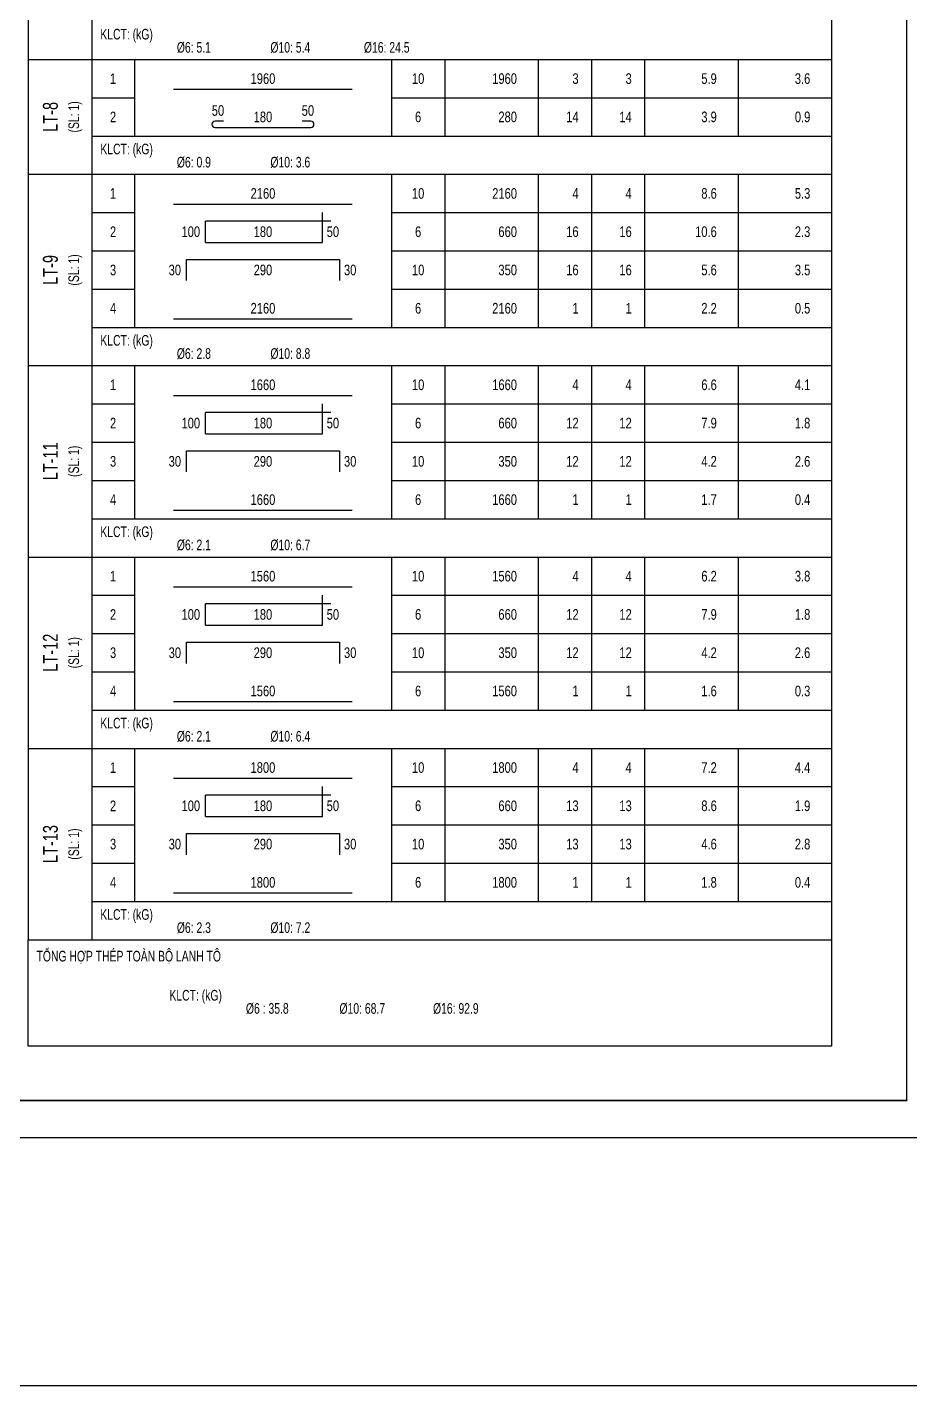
# Model space of a CAD drawing. Extents: x -1855204 to -1466800, y -1308584 to -996495.
# Drawn here: x -1713454 to -1696845, y -1308584 to -1283024 of the extents above; entities that cross this region are included whole.
import ezdxf
from ezdxf.enums import TextEntityAlignment as Align

# ---------------------------------------------------------------- set-up
doc = ezdxf.new("R2010")
doc.units = 0
doc.header["$LTSCALE"] = 150
doc.layers.get('Defpoints').update_dxf_attribs({"lineweight": 18})
for name, color, linetype, lineweight in [('05.Text', 253, 'Continuous', 18), ('11.Khung bo', 32, 'Continuous', 50), ('12.Khung', 36, 'Continuous', 25), ('KCVN-THAY', 7, 'Continuous', 25), ('LS-THAY', 7, 'Continuous', 20)]:
    doc.layers.add(name, color=color, linetype=linetype, lineweight=lineweight)
for name, color, linetype in [('STEEL', 4, 'Continuous'), ('TEXT_SLCK', 3, 'Continuous'), ('TEXT_TCK', 3, 'Continuous'), ('TEXT_THCT', 2, 'Continuous'), ('TEXT_TK', 2, 'Continuous'), ('THONGKE', 5, 'Continuous')]:
    doc.layers.add(name, color=color, linetype=linetype)
doc.styles.add('SMTEXT', font='arial.ttf', dxfattribs={"width": 0.7})

# ---------------------------------------------------------------- blocks, each defined once
blk = doc.blocks.new('*U4')
at = {"layer": 'KCVN-THAY', "color": 140}
blk.add_lwpolyline([(214871.76, 86966.68), (215381.8, 86966.68), (215381.8, 86579.68), (214871.76, 86579.68)], close=True, dxfattribs=at)
blk = doc.blocks.new('100')
at = {"layer": '11.Khung bo', "const_width": 26.7}
blk.add_lwpolyline([(1860913, -945240), (1860913, -916940), (1896063, -916940), (1896063, -945240)], close=True, dxfattribs=at)
at = {"layer": '12.Khung', "color": 1}
blk.add_lwpolyline([(1901579, -945940), (1901579, -916240), (1859580, -916240), (1859580, -945940)], close=True, dxfattribs=at)
blk = doc.blocks.new('TK_2')
at = {"layer": 'STEEL'}
blk.add_line((19.25, 2), (61.25, 2), dxfattribs=at)
at = {"layer": 'TEXT_TK', "style": 'SMTEXT', "width": 0.75}
for tag, p in [('SH', (5, 4.5)), ('L2', (40.25, 4.5)), ('DK', (76.75, 4.5))]:
    blk.add_attdef(tag, text='', height=2.5, dxfattribs=at).set_placement(p, align=Align.MIDDLE)
for tag, p in [('DAI', (100, 4.5)), ('SL1', (114.5, 4.5)), ('SLA', (127, 4.5)), ('DT', (147, 4.5)), ('TL', (169, 4.5))]:
    blk.add_attdef(tag, text='', height=2.5, dxfattribs=at).set_placement(p, align=Align.MIDDLE_RIGHT)
blk = doc.blocks.new('TK_4')
at = {"layer": 'STEEL'}
for p, q in [((31, 3.5), (29, 3.5)), ((51.5, 3.5), (49.5, 3.5)), ((29, 2), (51.5, 2))]:
    blk.add_line(p, q, dxfattribs=at)
for centre, start, end in [((29, 2.75), 90, 270), ((51.5, 2.75), 270, 90)]:
    blk.add_arc(centre, 0.75, start, end, dxfattribs=at)
at = {"layer": 'TEXT_TK', "style": 'SMTEXT', "width": 0.75}
for tag, p in [('M', (29.67, 6)), ('M', (50.83, 6)), ('SH', (5, 4.5)), ('L2', (40.25, 4.5)), ('DK', (76.75, 4.5))]:
    blk.add_attdef(tag, text='', height=2.5, dxfattribs=at).set_placement(p, align=Align.MIDDLE)
for tag, p in [('DAI', (100, 4.5)), ('SL1', (114.5, 4.5)), ('SLA', (127, 4.5)), ('DT', (147, 4.5)), ('TL', (169, 4.5))]:
    blk.add_attdef(tag, text='', height=2.5, dxfattribs=at).set_placement(p, align=Align.MIDDLE_RIGHT)
blk = doc.blocks.new('TK_14')
at = {"layer": 'STEEL'}
for p, q in [((56.25, 7), (26.75, 7)), ((26.75, 2), (26.75, 7)), ((54.25, 2), (54.25, 9)), ((26.75, 2), (54.25, 2))]:
    blk.add_line(p, q, dxfattribs=at)
at = {"layer": 'TEXT_TK', "style": 'SMTEXT', "width": 0.75}
for tag, p in [('SH', (5, 4.5)), ('L2', (40.25, 4.5)), ('DK', (76.75, 4.5))]:
    blk.add_attdef(tag, text='', height=2.5, dxfattribs=at).set_placement(p, align=Align.MIDDLE)
for tag, p in [('L1', (25.47, 4.5)), ('DAI', (100, 4.5)), ('SL1', (114.5, 4.5)), ('SLA', (127, 4.5)), ('DT', (147, 4.5)), ('TL', (169, 4.5))]:
    blk.add_attdef(tag, text='', height=2.5, dxfattribs=at).set_placement(p, align=Align.MIDDLE_RIGHT)
blk.add_attdef('M', text='', height=2.5, dxfattribs=at).set_placement((55.25, 4.5), align=Align.MIDDLE_LEFT)
blk = doc.blocks.new('TK_9')
at = {"layer": 'STEEL'}
for p, q in [((22.25, 7), (58.25, 7)), ((22.25, 2), (22.25, 7)), ((58.25, 7), (58.25, 2))]:
    blk.add_line(p, q, dxfattribs=at)
at = {"layer": 'TEXT_TK', "style": 'SMTEXT', "width": 0.75}
for tag, p in [('SH', (5, 4.5)), ('L2', (40.25, 4.5)), ('DK', (76.75, 4.5))]:
    blk.add_attdef(tag, text='', height=2.5, dxfattribs=at).set_placement(p, align=Align.MIDDLE)
for tag, p in [('L1', (20.98, 4.5)), ('DAI', (100, 4.5)), ('SL1', (114.5, 4.5)), ('SLA', (127, 4.5)), ('DT', (147, 4.5)), ('TL', (169, 4.5))]:
    blk.add_attdef(tag, text='', height=2.5, dxfattribs=at).set_placement(p, align=Align.MIDDLE_RIGHT)
blk.add_attdef('L3', text='', height=2.5, dxfattribs=at).set_placement((59.31, 4.5), align=Align.MIDDLE_LEFT)

msp = doc.modelspace()

# ---------------------------------------------------------------- linework, layer by layer
at = {"layer": 'LS-THAY', "color": 140}
msp.add_lwpolyline([(-1855203.1, -1269883.3), (-1466800.1, -1269882.8), (-1466800.1, -1308583.6), (-1855203.1, -1308583.6)], close=True, dxfattribs=at)
at = {"layer": 'TEXT_TK'}
for p, q in [((-1713437.8, -1280032.1), (-1713437.8, -1300192.1)), ((-1712237.8, -1280032.1), (-1712237.8, -1300192.1)), ((-1698317.8, -1280032.1), (-1698317.8, -1300192.1)), ((-1713437.8, -1283632.1), (-1698317.8, -1283632.1)), ((-1711437.8, -1283632.1), (-1711437.8, -1285072.1)), ((-1706597.8, -1283632.1), (-1706597.8, -1285072.1)), ((-1705597.8, -1283632.1), (-1705597.8, -1285072.1)), ((-1703837.8, -1283632.1), (-1703837.8, -1285072.1)), ((-1702837.8, -1283632.1), (-1702837.8, -1285072.1)), ((-1701837.8, -1283632.1), (-1701837.8, -1285072.1)), ((-1700077.8, -1283632.1), (-1700077.8, -1285072.1)), ((-1713437.8, -1285792.1), (-1698317.8, -1285792.1)), ((-1711437.8, -1285792.1), (-1711437.8, -1288672.1)), ((-1706597.8, -1285792.1), (-1706597.8, -1288672.1)), ((-1705597.8, -1285792.1), (-1705597.8, -1288672.1)), ((-1703837.8, -1285792.1), (-1703837.8, -1288672.1)), ((-1702837.8, -1285792.1), (-1702837.8, -1288672.1)), ((-1701837.8, -1285792.1), (-1701837.8, -1288672.1)), ((-1700077.8, -1285792.1), (-1700077.8, -1288672.1)), ((-1713437.8, -1289392.1), (-1698317.8, -1289392.1)), ((-1711437.8, -1289392.1), (-1711437.8, -1292272.1)), ((-1706597.8, -1289392.1), (-1706597.8, -1292272.1)), ((-1705597.8, -1289392.1), (-1705597.8, -1292272.1)), ((-1703837.8, -1289392.1), (-1703837.8, -1292272.1)), ((-1702837.8, -1289392.1), (-1702837.8, -1292272.1)), ((-1701837.8, -1289392.1), (-1701837.8, -1292272.1)), ((-1700077.8, -1289392.1), (-1700077.8, -1292272.1)), ((-1713437.8, -1292992.1), (-1698317.8, -1292992.1)), ((-1711437.8, -1292992.1), (-1711437.8, -1295872.1)), ((-1706597.8, -1292992.1), (-1706597.8, -1295872.1)), ((-1705597.8, -1292992.1), (-1705597.8, -1295872.1)), ((-1703837.8, -1292992.1), (-1703837.8, -1295872.1)), ((-1702837.8, -1292992.1), (-1702837.8, -1295872.1)), ((-1701837.8, -1292992.1), (-1701837.8, -1295872.1)), ((-1700077.8, -1292992.1), (-1700077.8, -1295872.1)), ((-1713437.8, -1296592.1), (-1698317.8, -1296592.1)), ((-1711437.8, -1296592.1), (-1711437.8, -1299472.1)), ((-1706597.8, -1296592.1), (-1706597.8, -1299472.1)), ((-1705597.8, -1296592.1), (-1705597.8, -1299472.1)), ((-1703837.8, -1296592.1), (-1703837.8, -1299472.1)), ((-1702837.8, -1296592.1), (-1702837.8, -1299472.1)), ((-1701837.8, -1296592.1), (-1701837.8, -1299472.1)), ((-1700077.8, -1296592.1), (-1700077.8, -1299472.1)), ((-1713437.8, -1300192.1), (-1698317.8, -1300192.1))]:
    msp.add_line(p, q, dxfattribs=at)
at = {"layer": 'TEXT_TK', "ltscale": 3}
msp.add_lwpolyline([(-1713437.8, -1300192.1), (-1698317.8, -1300192.1), (-1698317.8, -1302191.6), (-1713437.8, -1302191.6)], close=True, dxfattribs=at)
at = {"layer": 'THONGKE'}
for p, q in [((-1712237.8, -1284352.1), (-1711437.8, -1284352.1)), ((-1706597.8, -1284352.1), (-1698317.8, -1284352.1)), ((-1712237.8, -1285072.1), (-1698317.8, -1285072.1)), ((-1712237.8, -1286512.1), (-1711437.8, -1286512.1)), ((-1706597.8, -1286512.1), (-1698317.8, -1286512.1)), ((-1712237.8, -1287232.1), (-1711437.8, -1287232.1)), ((-1706597.8, -1287232.1), (-1698317.8, -1287232.1)), ((-1712237.8, -1287952.1), (-1711437.8, -1287952.1)), ((-1706597.8, -1287952.1), (-1698317.8, -1287952.1)), ((-1712237.8, -1288672.1), (-1698317.8, -1288672.1)), ((-1712237.8, -1290112.1), (-1711437.8, -1290112.1)), ((-1706597.8, -1290112.1), (-1698317.8, -1290112.1)), ((-1712237.8, -1290832.1), (-1711437.8, -1290832.1)), ((-1706597.8, -1290832.1), (-1698317.8, -1290832.1)), ((-1712237.8, -1291552.1), (-1711437.8, -1291552.1)), ((-1706597.8, -1291552.1), (-1698317.8, -1291552.1)), ((-1712237.8, -1292272.1), (-1698317.8, -1292272.1)), ((-1712237.8, -1293712.1), (-1711437.8, -1293712.1)), ((-1706597.8, -1293712.1), (-1698317.8, -1293712.1)), ((-1712237.8, -1294432.1), (-1711437.8, -1294432.1)), ((-1706597.8, -1294432.1), (-1698317.8, -1294432.1)), ((-1712237.8, -1295152.1), (-1711437.8, -1295152.1)), ((-1706597.8, -1295152.1), (-1698317.8, -1295152.1)), ((-1712237.8, -1295872.1), (-1698317.8, -1295872.1)), ((-1712237.8, -1297312.1), (-1711437.8, -1297312.1)), ((-1706597.8, -1297312.1), (-1698317.8, -1297312.1)), ((-1712237.8, -1298032.1), (-1711437.8, -1298032.1)), ((-1706597.8, -1298032.1), (-1698317.8, -1298032.1)), ((-1712237.8, -1298752.1), (-1711437.8, -1298752.1)), ((-1706597.8, -1298752.1), (-1698317.8, -1298752.1)), ((-1712237.8, -1299472.1), (-1698317.8, -1299472.1))]:
    msp.add_line(p, q, dxfattribs=at)

# ---------------------------------------------------------------- block references
at = {"layer": '05.Text', "xscale": 0.991454545641318, "yscale": 0.991454545641318, "zscale": 0.9914545456793755}
msp.add_blockref('100', (-3576766.9, -366053.4), dxfattribs=at)
at = {"layer": 'Defpoints', "xscale": 100, "yscale": 100, "zscale": 100}
msp.add_blockref('*U4', (-23224545.7, -9966551.1), dxfattribs=at)
at = {"layer": 'TEXT_TK', "xscale": 80, "yscale": 80, "zscale": 80}
for name, p, values in [('TK_2', (-1712237.8, -1284352.1), {'L2': '1960', 'TL': '3.6', 'DT': '5.9', 'SLA': '3', 'SL1': '3', 'DAI': '1960', 'DK': '10', 'SH': '1'}), ('TK_2', (-1712237.8, -1286512.1), {'L2': '2160', 'TL': '5.3', 'DT': '8.6', 'SLA': '4', 'SL1': '4', 'DAI': '2160', 'DK': '10', 'SH': '1'}), ('TK_14', (-1712237.8, -1287232.1), {'SH': '2', 'L1': '100', 'L2': '180', 'M': '50', 'DK': '6', 'DAI': '660', 'SL1': '16', 'SLA': '16', 'DT': '10.6', 'TL': '2.3'}), ('TK_9', (-1712237.8, -1287952.1), {'SH': '3', 'L1': '30', 'L2': '290', 'L3': '30', 'DK': '10', 'DAI': '350', 'SL1': '16', 'SLA': '16', 'DT': '5.6', 'TL': '3.5'}), ('TK_2', (-1712237.8, -1288672.1), {'L2': '2160', 'TL': '0.5', 'DT': '2.2', 'SLA': '1', 'SL1': '1', 'DAI': '2160', 'DK': '6', 'SH': '4'}), ('TK_2', (-1712237.8, -1290112.1), {'L2': '1660', 'TL': '4.1', 'DT': '6.6', 'SLA': '4', 'SL1': '4', 'DAI': '1660', 'DK': '10', 'SH': '1'}), ('TK_14', (-1712237.8, -1290832.1), {'SH': '2', 'L1': '100', 'L2': '180', 'M': '50', 'DK': '6', 'DAI': '660', 'SL1': '12', 'SLA': '12', 'DT': '7.9', 'TL': '1.8'}), ('TK_9', (-1712237.8, -1291552.1), {'SH': '3', 'L1': '30', 'L2': '290', 'L3': '30', 'DK': '10', 'DAI': '350', 'SL1': '12', 'SLA': '12', 'DT': '4.2', 'TL': '2.6'}), ('TK_2', (-1712237.8, -1292272.1), {'L2': '1660', 'TL': '0.4', 'DT': '1.7', 'SLA': '1', 'SL1': '1', 'DAI': '1660', 'DK': '6', 'SH': '4'}), ('TK_2', (-1712237.8, -1293712.1), {'L2': '1560', 'TL': '3.8', 'DT': '6.2', 'SLA': '4', 'SL1': '4', 'DAI': '1560', 'DK': '10', 'SH': '1'}), ('TK_14', (-1712237.8, -1294432.1), {'SH': '2', 'L1': '100', 'L2': '180', 'M': '50', 'DK': '6', 'DAI': '660', 'SL1': '12', 'SLA': '12', 'DT': '7.9', 'TL': '1.8'}), ('TK_9', (-1712237.8, -1295152.1), {'SH': '3', 'L1': '30', 'L2': '290', 'L3': '30', 'DK': '10', 'DAI': '350', 'SL1': '12', 'SLA': '12', 'DT': '4.2', 'TL': '2.6'}), ('TK_2', (-1712237.8, -1295872.1), {'L2': '1560', 'TL': '0.3', 'DT': '1.6', 'SLA': '1', 'SL1': '1', 'DAI': '1560', 'DK': '6', 'SH': '4'}), ('TK_2', (-1712237.8, -1297312.1), {'L2': '1800', 'TL': '4.4', 'DT': '7.2', 'SLA': '4', 'SL1': '4', 'DAI': '1800', 'DK': '10', 'SH': '1'}), ('TK_14', (-1712237.8, -1298032.1), {'SH': '2', 'L1': '100', 'L2': '180', 'M': '50', 'DK': '6', 'DAI': '660', 'SL1': '13', 'SLA': '13', 'DT': '8.6', 'TL': '1.9'}), ('TK_9', (-1712237.8, -1298752.1), {'SH': '3', 'L1': '30', 'L2': '290', 'L3': '30', 'DK': '10', 'DAI': '350', 'SL1': '13', 'SLA': '13', 'DT': '4.6', 'TL': '2.8'}), ('TK_2', (-1712237.8, -1299472.1), {'L2': '1800', 'TL': '0.4', 'DT': '1.8', 'SLA': '1', 'SL1': '1', 'DAI': '1800', 'DK': '6', 'SH': '4'})]:
    msp.add_blockref(name, p, dxfattribs=at).add_auto_attribs(values)
at = {"layer": 'TEXT_TK'}
ref = msp.add_blockref('TK_4', (-1712237.8, -1285072.1), dxfattribs=dict(at, xscale=80, yscale=80, zscale=80))
ref.add_attrib('SH', '2', dxfattribs={"height": 200, "style": 'SMTEXT', "width": 0.75}).set_placement((-1711837.9, -1284712.1), align=Align.MIDDLE)
ref.add_attrib('M', '50', dxfattribs={"height": 200, "style": 'SMTEXT', "width": 0.75}).set_placement((-1709863.8, -1284592), align=Align.MIDDLE)
ref.add_attrib('M', '50', dxfattribs={"height": 200, "style": 'SMTEXT', "width": 0.75}).set_placement((-1708171.8, -1284592), align=Align.MIDDLE)
ref.add_attrib('L2', '180', dxfattribs={"height": 200, "style": 'SMTEXT', "width": 0.75}).set_placement((-1709017.8, -1284712), align=Align.MIDDLE)
ref.add_attrib('DK', '6', dxfattribs={"height": 200, "style": 'SMTEXT', "width": 0.75}).set_placement((-1706097.8, -1284712.1), align=Align.MIDDLE)
ref.add_attrib('SL1', '14', dxfattribs={"height": 200, "style": 'SMTEXT', "width": 0.75}).set_placement((-1703077.8, -1284712), align=Align.MIDDLE_RIGHT)
ref.add_attrib('DAI', '280', dxfattribs={"height": 200, "style": 'SMTEXT', "width": 0.75}).set_placement((-1704237.8, -1284712), align=Align.MIDDLE_RIGHT)
ref.add_attrib('DT', '3.9', dxfattribs={"height": 200, "style": 'SMTEXT', "width": 0.75}).set_placement((-1700477.8, -1284712), align=Align.MIDDLE_RIGHT)
ref.add_attrib('SLA', '14', dxfattribs={"height": 200, "style": 'SMTEXT', "width": 0.75}).set_placement((-1702077.8, -1284712), align=Align.MIDDLE_RIGHT)
ref.add_attrib('TL', '0.9', dxfattribs={"height": 200, "style": 'SMTEXT', "width": 0.75}).set_placement((-1698717.8, -1284712), align=Align.MIDDLE_RIGHT)

# ---------------------------------------------------------------- texts
at = {"layer": 'TEXT_SLCK', "style": 'SMTEXT', "width": 0.7}
for p in [(-1712477.8, -1284712.1), (-1712477.8, -1287592.1), (-1712477.8, -1291192.1), (-1712477.8, -1294792.1), (-1712477.8, -1298392.1)]:
    msp.add_text('(SL: 1)', height=200, rotation=90, dxfattribs=at).set_placement(p, align=Align.CENTER)
at = {"layer": 'TEXT_TCK', "style": 'SMTEXT', "width": 0.7}
for s, p in [('LT-8', (-1712877.8, -1284712.1)), ('LT-9', (-1712877.8, -1287592.1)), ('LT-11', (-1712877.8, -1291192.1)), ('LT-12', (-1712877.8, -1294792.1)), ('LT-13', (-1712877.8, -1298392.1))]:
    msp.add_text(s, height=280, rotation=90, dxfattribs=at).set_placement(p, align=Align.CENTER)
at = {"layer": 'TEXT_THCT', "style": 'SMTEXT', "width": 0.7}
for s, p in [('KLCT: (kG)', (-1712077.8, -1283256.1)), ('%%c6: 5.1', (-1710637.8, -1283504.1)), ('%%c10: 5.4', (-1708877.8, -1283504.1)), ('%%c16: 24.5', (-1707117.8, -1283504.1)), ('KLCT: (kG)', (-1712077.8, -1285416.1)), ('%%c6: 0.9', (-1710637.8, -1285664.1)), ('%%c10: 3.6', (-1708877.8, -1285664.1)), ('KLCT: (kG)', (-1712077.8, -1289016.1)), ('%%c6: 2.8', (-1710637.8, -1289264.1)), ('%%c10: 8.8', (-1708877.8, -1289264.1)), ('KLCT: (kG)', (-1712077.8, -1292616.1)), ('%%c6: 2.1', (-1710637.8, -1292864.1)), ('%%c10: 6.7', (-1708877.8, -1292864.1)), ('KLCT: (kG)', (-1712077.8, -1296216.1)), ('%%c6: 2.1', (-1710637.8, -1296464.1)), ('%%c10: 6.4', (-1708877.8, -1296464.1)), ('KLCT: (kG)', (-1712077.8, -1299816.1)), ('%%c6: 2.3', (-1710637.8, -1300064.1)), ('%%c10: 7.2', (-1708877.8, -1300064.1)), ('KLCT: (kG)', (-1710777.8, -1301336.1)), ('%%c6 : 35.8', (-1709337.8, -1301584.1)), ('%%c10: 68.7', (-1707577.8, -1301584.1)), ('%%c16: 92.9', (-1705817.8, -1301584.1))]:
    msp.add_text(s, height=200, dxfattribs=at).set_placement(p)
at = {"layer": 'TEXT_THCT', "ltscale": 3, "style": 'SMTEXT', "width": 0.7}
msp.add_text('TỔNG HỢP THÉP TOÀN BỘ LANH TÔ', height=200, dxfattribs=at).set_placement((-1713277.8, -1300600.3))

doc.saveas('drawing.dxf')
